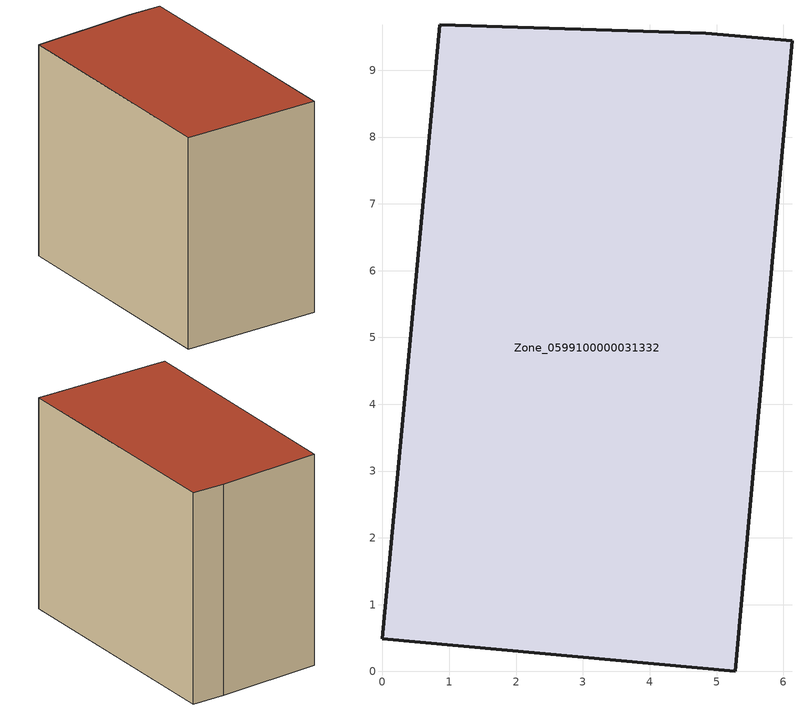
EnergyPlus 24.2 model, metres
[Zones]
Zone_0599100000031332
 floor ground (C_G): 0.86,9.69 4.84,9.56 6.13,9.44 5.28,0 0,0.49 z0.42
 wall outside (C_F): 5.28,0 6.13,9.44 4.84,9.56 0.86,9.69 0,0.49 5.28,0 z0.42:8.55
 roof outside (C_R): 4.84,9.56 0.86,9.69 0,0.49 5.28,0 6.13,9.44 z8.55
[BUILDING]
Pand.0599100000031332: North Axis=0; Terrain=City; Loads Convergence Tolerance Value=0.04; Temperature Convergence Tolerance Value=0.4; Solar Distribution=FullExterior; Maximum Number of Warmup Days=25; Minimum Number of Warmup Days=1
[Site:Location]
Rotterdam.The.Hague.AP_ZH_NLD Design_Conditions: Latitude=51.96; Longitude=4.45; Time Zone=1; Elevation=-4.5
[SITE:GROUNDTEMPERATURE:BUILDINGSURFACE]
18, 18, 18, 18, 18, 18, 18, 18, 18, 18, 18, 18
[MATERIAL] Thermal Absorptance=0.9; Solar Absorptance=0.7; Visible Absorptance=0.7
Name | Roughness | Thickness | Conductivity | Density | Specific Heat
G.TI.1965-1974 | MediumSmooth | 0.15 | 0.882353 | 540 | 1210
F.TI.1965-1974 | Rough | 0.3 | 0.697674 | 1920 | 840
R.TI.1965-1974 | MediumRough | 0.2 | 0.232558 | 1500 | 1000
[CONSTRUCTION]
C_G: G.TI.1965-1974
C_F: F.TI.1965-1974
C_R: R.TI.1965-1974
[ZONE]
Zone_0599100000031332: Type=1; Multiplier=1; Ceiling Height=Autocalculate; Volume=Autocalculate; Floor Area=autocalculate; Part of Total Floor Area=Yes
[ZONEINFILTRATION:DESIGNFLOWRATE]
Infil_Zone_0599100000031332: Zone or ZoneList or Space or SpaceList=Zone_0599100000031332; Schedule=AlwaysOn; Design Flow Rate Calculation Method=Flow/Area; Flow Rate per Floor Area=0.003; Constant Term Coefficient=1; Temperature Term Coefficient=0; Velocity Term Coefficient=0; Velocity Squared Term Coefficient=0
[HVACTEMPLATE:ZONE:IDEALLOADSAIRSYSTEM]
Zone_0599100000031332: Maximum Heating Supply Air Temperature=50; Minimum Cooling Supply Air Temperature=13; Maximum Heating Supply Air Humidity Ratio=0.0156; Minimum Cooling Supply Air Humidity Ratio=0.0077; Heating Limit=NoLimit; Cooling Limit=NoLimit; Dehumidification Control Type=ConstantSensibleHeatRatio; Cooling Sensible Heat Ratio=0.7; Dehumidification Setpoint=60; Humidification Control Type=None; Humidification Setpoint=30; Outdoor Air Method=None; Outdoor Air Flow Rate per Person=0.00944; Outdoor Air Flow Rate per Zone Floor Area=0; Outdoor Air Flow Rate per Zone=0; Demand Controlled Ventilation Type=None; Outdoor Air Economizer Type=NoEconomizer; Heat Recovery Type=None; Sensible Heat Recovery Effectiveness=0.7; Latent Heat Recovery Effectiveness=0.65
[ZONECONTROL:THERMOSTAT]
ThermostatControl_Zone_0599100000031332: Zone or ZoneList=Zone_0599100000031332; Control Type Schedule=DualSetpointControlType; Control 1=Thermostat_Zone_0599100000031332; Temperature Difference Between Cutout And Setpoint=0
[THERMOSTATSETPOINT:DUALSETPOINT]
Thermostat_Zone_0599100000031332: Heating Setpoint Temperature Schedule=HeatingSetpoint_Zone_0599100000031332; Cooling Setpoint Temperature Schedule=CoolingSetpoint_Zone_0599100000031332
[SCHEDULE:COMPACT]
HeatingSetpoint_Zone_0599100000031332: Through: 12/31, For: AllDays, Until: 24:00, 21
CoolingSetpoint_Zone_0599100000031332: Through: 12/31, For: AllDays, Until: 24:00, 24
DualSetpointControlType: Through: 12/31, For: AllDays, Until: 24:00, 4
AlwaysOn: Through: 12/31, For: AllDays, Until: 24:00, 1
